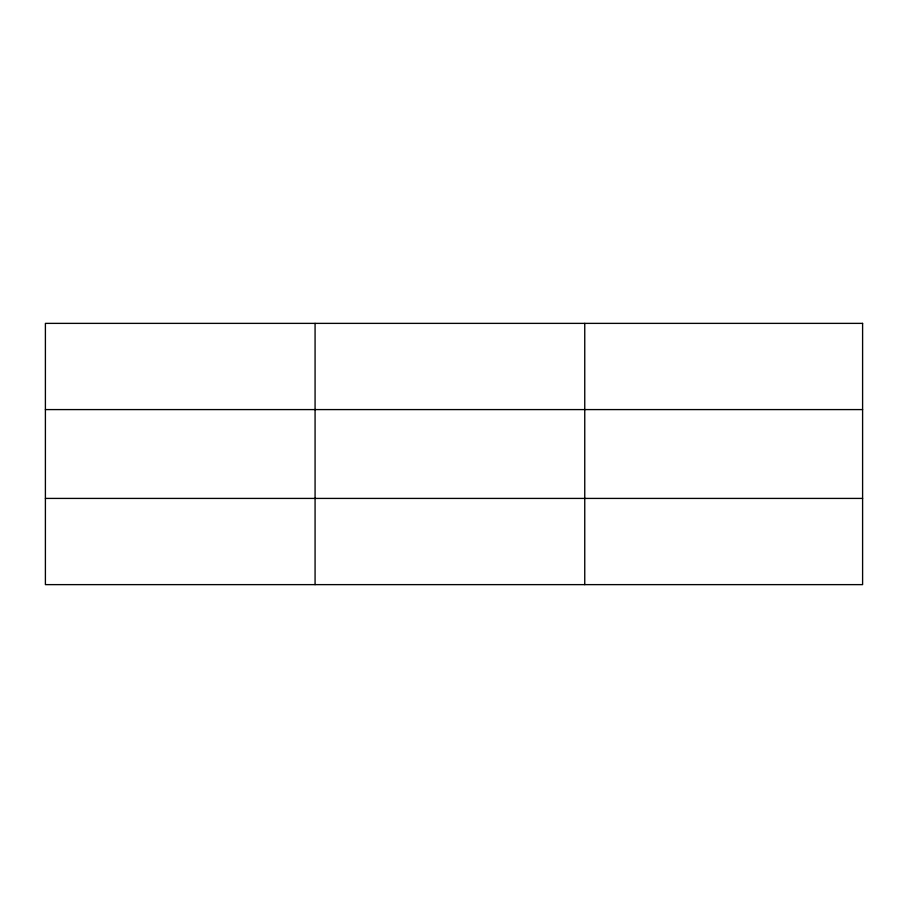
<?xml version="1.0" encoding="UTF-8"?>
<svg xmlns="http://www.w3.org/2000/svg" width="908" height="908" viewBox="0 0 908 908"><rect width="100%" height="100%" fill="white"/><g stroke="black" fill="none" stroke-linecap="round" stroke-linejoin="round"><path stroke-width="1.36" d="M315.076 584.627L315.076 323.373M584.752 584.627L584.752 323.373M45.4 409.587L862.6 409.587M45.4 498.413L862.6 498.413M862.6 323.373L862.6 584.627L45.4 584.627L45.4 323.373L862.6 323.373"/></g></svg>
